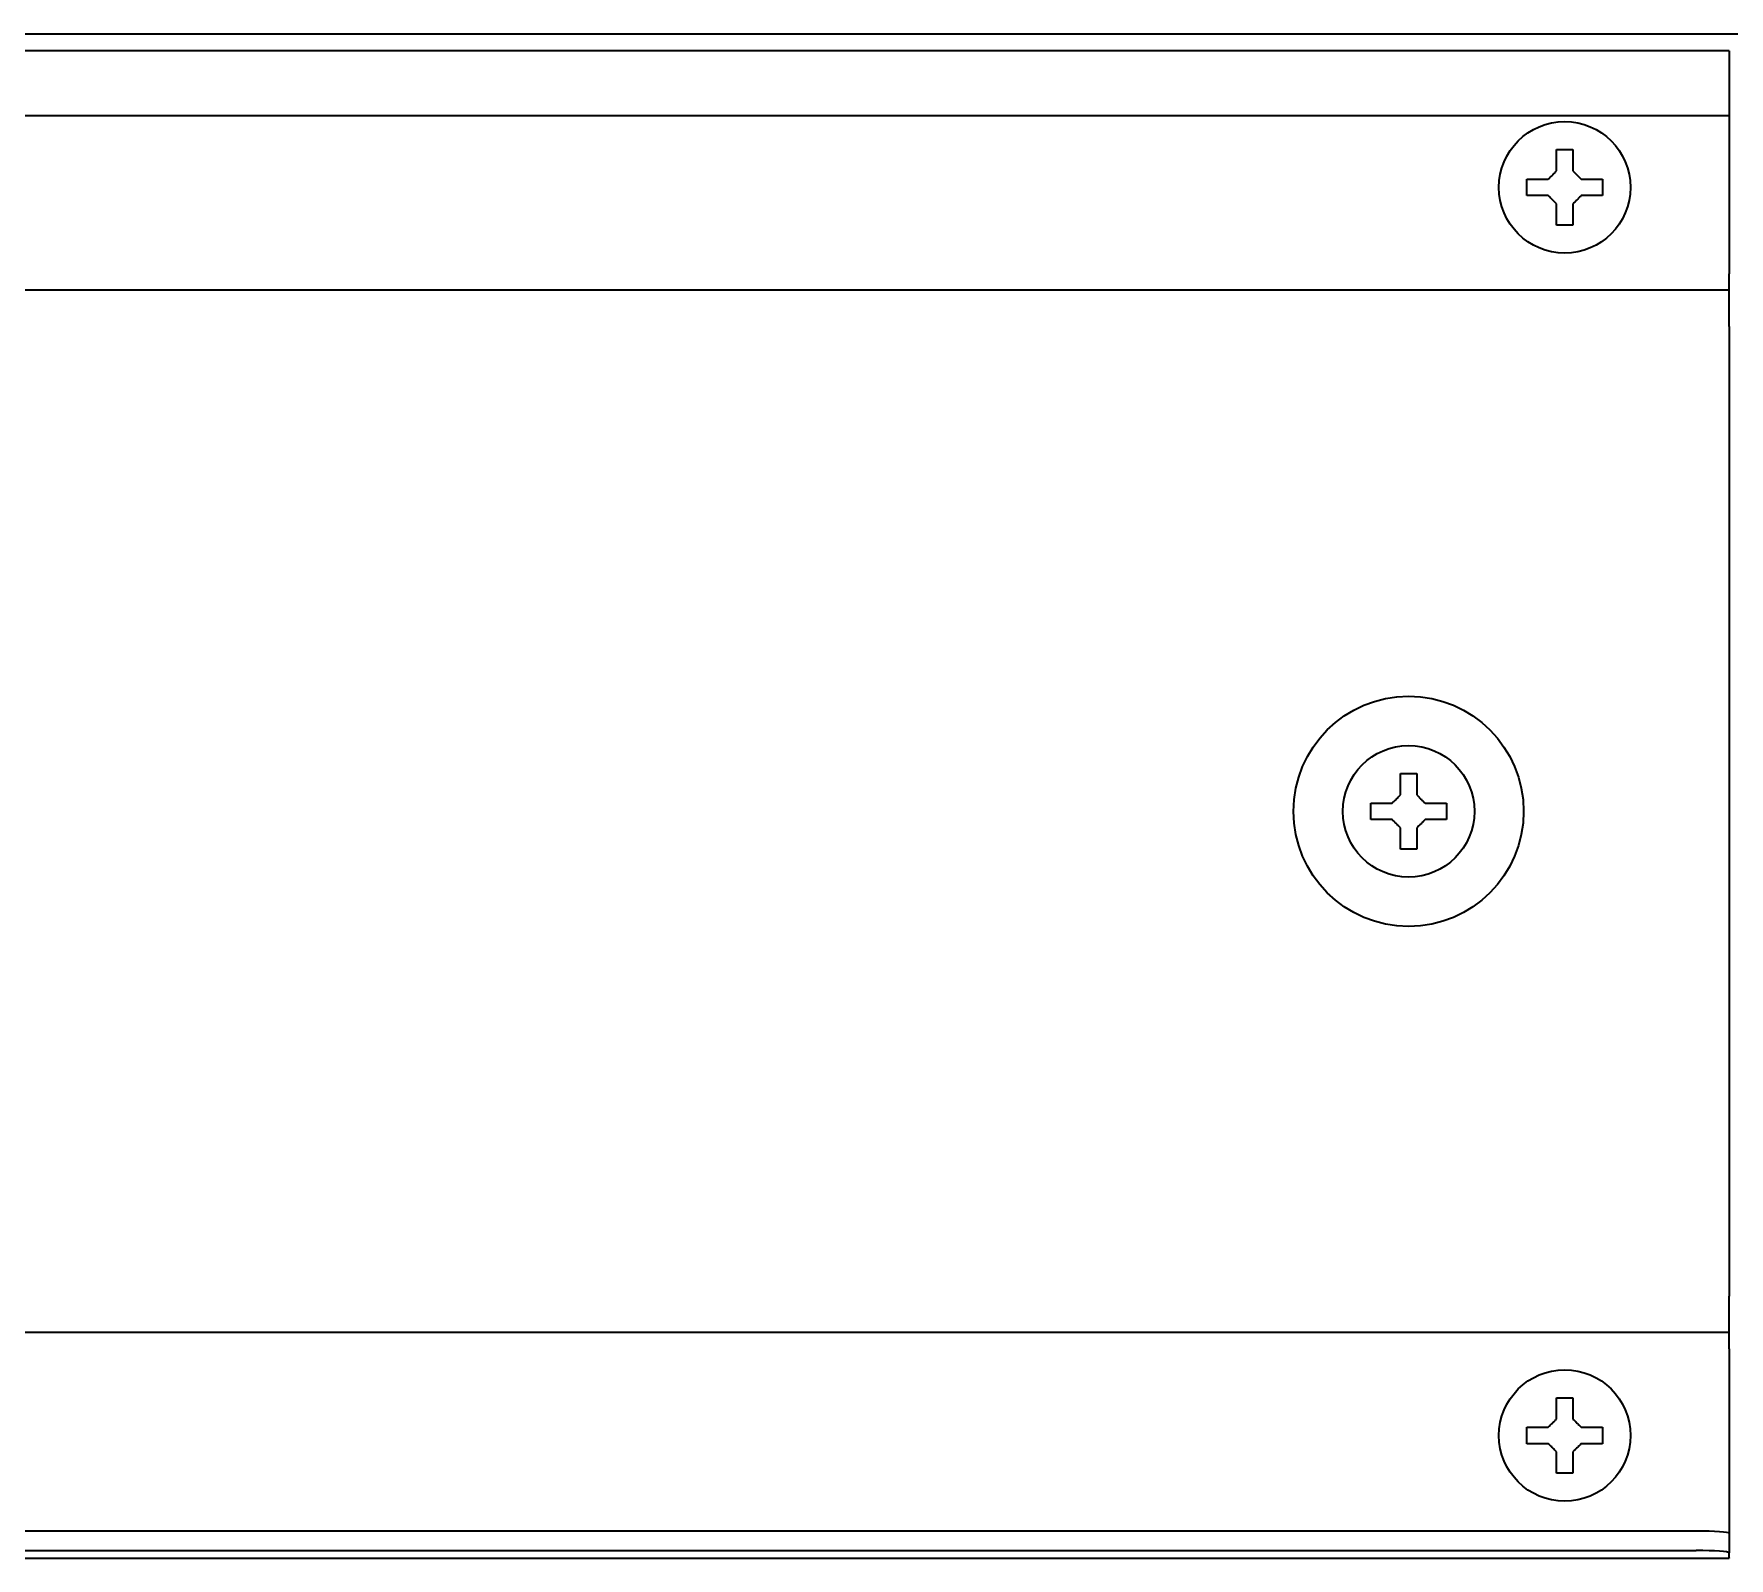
# Model space of a CAD drawing. Header units: inches. Extents: x 90 to 4162, y -443 to 3471.
# Drawn here: x 2831.2 to 2934.4, y 3208.6 to 3301.3 of the extents above; entities that cross this region are included whole.
import ezdxf

# ---------------------------------------------------------------- set-up
doc = ezdxf.new("R2010")
doc.units = ezdxf.units.IN
doc.layers.add('1', color=7, linetype='Continuous', true_color=0xffffff)

msp = doc.modelspace()

# ---------------------------------------------------------------- linework, layer by layer
at = {"layer": '1', "color": 7, "linetype": 'Continuous', "lineweight": 35}
for p, q in [((2311.39, 3301.28), (2940.39, 3301.28)), ((2934.39, 3300.25), (2317.39, 3300.25)), ((2934.39, 3300.25), (2934.39, 3300.03)), ((2934.39, 3300.03), (2934.39, 3296.49)), ((2317.39, 3296.31), (2934.39, 3296.31)), ((2934.39, 3296.49), (2934.39, 3296.31)), ((2934.39, 3296.31), (2934.39, 3286.68)), ((2922.09, 3291.94), (2922.09, 3292.44)), ((2922.09, 3291.44), (2922.09, 3291.94)), ((2926.69, 3292.44), (2926.69, 3291.94)), ((2926.69, 3291.94), (2926.69, 3291.44)), ((2934.39, 3285.68), (2934.39, 3286.68)), ((2934.39, 3285.68), (2317.39, 3285.68)), ((2934.39, 3283.48), (2934.39, 3285.68)), ((2934.39, 3283.48), (2934.39, 3224.48)), ((2912.59, 3253.98), (2912.59, 3254.48)), ((2917.19, 3254.48), (2917.19, 3253.98)), ((2912.59, 3253.48), (2912.59, 3253.98)), ((2917.19, 3253.98), (2917.19, 3253.48)), ((2934.39, 3222.28), (2934.39, 3224.48)), ((2934.39, 3222.28), (2317.39, 3222.28)), ((2934.39, 3221.28), (2934.39, 3222.28)), ((2934.39, 3221.28), (2934.39, 3210.75)), ((2922.09, 3216.01), (2922.09, 3216.51)), ((2926.69, 3216.51), (2926.69, 3216.01)), ((2922.09, 3215.51), (2922.09, 3216.01)), ((2926.69, 3216.01), (2926.69, 3215.51)), ((2319.39, 3210.2), (2932.39, 3210.2)), ((2934.39, 3210.75), (2934.39, 3210.06)), ((2934.39, 3210.06), (2934.39, 3208.87)), ((2319.39, 3209.01), (2932.39, 3209.01)), ((2317.39, 3208.55), (2934.39, 3208.55)), ((2934.39, 3208.56), (2934.39, 3208.87)), ((2934.39, 3208.56), (2934.39, 3208.55))]:
    msp.add_line(p, q, dxfattribs=at)
for centre, radius in [((2924.39, 3291.94), 4), ((2914.89, 3253.98), 7), ((2914.89, 3253.98), 4), ((2924.39, 3216.01), 4)]:
    msp.add_circle(centre, radius, dxfattribs=at)
for centre, major_axis, start_param, end_param in [((2932.39, 3210.06), (-2, 0), 3.141593, 4.712389), ((2932.39, 3208.87), (2, 0), 0, 1.570796)]:
    msp.add_ellipse(centre, major_axis=major_axis, ratio=0.069756, start_param=start_param, end_param=end_param, dxfattribs=at)
for points in [[(2923.89, 3292.94), (2923.89, 3292.99), (2923.89, 3293.1), (2923.89, 3293.26), (2923.89, 3293.42), (2923.89, 3293.58), (2923.89, 3293.73), (2923.89, 3293.89), (2923.89, 3294.05), (2923.89, 3294.17), (2923.89, 3294.24)], [(2923.89, 3294.24), (2924.06, 3294.24), (2924.39, 3294.24), (2924.72, 3294.24), (2924.89, 3294.24)], [(2923.39, 3292.44), (2923.41, 3292.46), (2923.46, 3292.51), (2923.53, 3292.58), (2923.61, 3292.65), (2923.68, 3292.72), (2923.75, 3292.8), (2923.82, 3292.87), (2923.87, 3292.91), (2923.89, 3292.94)], [(2924.89, 3292.94), (2924.92, 3292.91), (2924.97, 3292.86), (2925.04, 3292.79), (2925.11, 3292.72), (2925.18, 3292.65), (2925.25, 3292.58), (2925.32, 3292.51), (2925.37, 3292.46), (2925.39, 3292.44)], [(2923.39, 3291.44), (2923.34, 3291.44), (2923.23, 3291.44), (2923.07, 3291.44), (2922.91, 3291.44), (2922.75, 3291.44), (2922.6, 3291.44), (2922.44, 3291.44), (2922.28, 3291.44), (2922.15, 3291.44), (2922.09, 3291.44)], [(2923.89, 3290.94), (2923.86, 3290.96), (2923.81, 3291.02), (2923.74, 3291.09), (2923.67, 3291.16), (2923.6, 3291.23), (2923.53, 3291.3), (2923.46, 3291.37), (2923.41, 3291.42), (2923.39, 3291.44)], [(2925.39, 3291.44), (2925.37, 3291.42), (2925.32, 3291.37), (2925.25, 3291.3), (2925.18, 3291.22), (2925.11, 3291.15), (2925.03, 3291.08), (2924.96, 3291.01), (2924.91, 3290.96), (2924.89, 3290.94)], [(2925.39, 3292.44), (2925.45, 3292.44), (2925.55, 3292.44), (2925.71, 3292.44), (2925.87, 3292.44), (2926.03, 3292.44), (2926.18, 3292.44), (2926.34, 3292.44), (2926.5, 3292.44), (2926.63, 3292.44), (2926.69, 3292.44)], [(2924.89, 3290.94), (2924.89, 3290.88), (2924.89, 3290.78), (2924.89, 3290.61), (2924.89, 3290.46), (2924.89, 3290.3), (2924.89, 3290.15), (2924.89, 3289.99), (2924.89, 3289.83), (2924.89, 3289.7), (2924.89, 3289.64)], [(2924.89, 3289.64), (2924.72, 3289.64), (2924.39, 3289.64), (2924.06, 3289.64), (2923.89, 3289.64)], [(2914.39, 3254.98), (2914.39, 3255.03), (2914.39, 3255.14), (2914.39, 3255.3), (2914.39, 3255.46), (2914.39, 3255.61), (2914.39, 3255.77), (2914.39, 3255.92), (2914.39, 3256.09), (2914.39, 3256.21), (2914.39, 3256.28)], [(2914.39, 3256.28), (2914.56, 3256.28), (2914.89, 3256.28), (2915.22, 3256.28), (2915.39, 3256.28)], [(2913.89, 3254.48), (2913.91, 3254.5), (2913.96, 3254.55), (2914.03, 3254.62), (2914.11, 3254.69), (2914.18, 3254.76), (2914.25, 3254.83), (2914.32, 3254.9), (2914.37, 3254.95), (2914.39, 3254.98)], [(2915.39, 3254.98), (2915.42, 3254.95), (2915.47, 3254.9), (2915.54, 3254.83), (2915.61, 3254.75), (2915.68, 3254.68), (2915.75, 3254.61), (2915.82, 3254.55), (2915.87, 3254.5), (2915.89, 3254.48)], [(2915.89, 3254.48), (2915.95, 3254.48), (2916.05, 3254.48), (2916.21, 3254.48), (2916.37, 3254.48), (2916.53, 3254.48), (2916.68, 3254.48), (2916.84, 3254.48), (2917, 3254.48), (2917.13, 3254.48), (2917.19, 3254.48)], [(2913.89, 3253.48), (2913.84, 3253.48), (2913.73, 3253.48), (2913.57, 3253.48), (2913.41, 3253.48), (2913.25, 3253.48), (2913.1, 3253.48), (2912.94, 3253.48), (2912.78, 3253.48), (2912.65, 3253.48), (2912.59, 3253.48)], [(2914.39, 3252.98), (2914.36, 3253), (2914.31, 3253.05), (2914.24, 3253.13), (2914.17, 3253.2), (2914.1, 3253.27), (2914.03, 3253.34), (2913.96, 3253.41), (2913.91, 3253.45), (2913.89, 3253.48)], [(2915.89, 3253.48), (2915.87, 3253.45), (2915.82, 3253.41), (2915.75, 3253.33), (2915.68, 3253.26), (2915.61, 3253.19), (2915.53, 3253.12), (2915.46, 3253.05), (2915.41, 3253), (2915.39, 3252.98)], [(2915.39, 3252.98), (2915.39, 3252.92), (2915.39, 3252.81), (2915.39, 3252.65), (2915.39, 3252.49), (2915.39, 3252.34), (2915.39, 3252.19), (2915.39, 3252.03), (2915.39, 3251.86), (2915.39, 3251.74), (2915.39, 3251.68)], [(2915.39, 3251.68), (2915.22, 3251.68), (2914.89, 3251.68), (2914.56, 3251.68), (2914.39, 3251.68)], [(2923.89, 3217.01), (2923.89, 3217.07), (2923.89, 3217.18), (2923.89, 3217.34), (2923.89, 3217.5), (2923.89, 3217.65), (2923.89, 3217.8), (2923.89, 3217.96), (2923.89, 3218.13), (2923.89, 3218.25), (2923.89, 3218.31)], [(2923.89, 3218.31), (2924.06, 3218.31), (2924.39, 3218.31), (2924.72, 3218.31), (2924.89, 3218.31)], [(2923.39, 3216.51), (2923.41, 3216.54), (2923.46, 3216.59), (2923.53, 3216.66), (2923.61, 3216.73), (2923.68, 3216.8), (2923.75, 3216.87), (2923.82, 3216.94), (2923.87, 3216.99), (2923.89, 3217.01)], [(2924.89, 3217.01), (2924.92, 3216.99), (2924.97, 3216.94), (2925.04, 3216.86), (2925.11, 3216.79), (2925.18, 3216.72), (2925.25, 3216.65), (2925.32, 3216.58), (2925.37, 3216.54), (2925.39, 3216.51)], [(2925.39, 3216.51), (2925.45, 3216.51), (2925.55, 3216.51), (2925.71, 3216.51), (2925.87, 3216.51), (2926.03, 3216.51), (2926.18, 3216.51), (2926.34, 3216.51), (2926.5, 3216.51), (2926.63, 3216.51), (2926.69, 3216.51)], [(2923.39, 3215.51), (2923.34, 3215.51), (2923.23, 3215.51), (2923.07, 3215.51), (2922.91, 3215.51), (2922.75, 3215.51), (2922.6, 3215.51), (2922.44, 3215.51), (2922.28, 3215.51), (2922.15, 3215.51), (2922.09, 3215.51)], [(2923.89, 3215.01), (2923.86, 3215.04), (2923.81, 3215.09), (2923.74, 3215.17), (2923.67, 3215.24), (2923.6, 3215.31), (2923.53, 3215.38), (2923.46, 3215.44), (2923.41, 3215.49), (2923.39, 3215.51)], [(2925.39, 3215.51), (2925.37, 3215.49), (2925.32, 3215.44), (2925.25, 3215.37), (2925.18, 3215.3), (2925.11, 3215.23), (2925.03, 3215.16), (2924.96, 3215.09), (2924.91, 3215.04), (2924.89, 3215.01)], [(2924.89, 3215.01), (2924.89, 3214.96), (2924.89, 3214.85), (2924.89, 3214.69), (2924.89, 3214.53), (2924.89, 3214.38), (2924.89, 3214.22), (2924.89, 3214.07), (2924.89, 3213.9), (2924.89, 3213.78), (2924.89, 3213.71)], [(2924.89, 3213.71), (2924.72, 3213.71), (2924.39, 3213.71), (2924.06, 3213.71), (2923.89, 3213.71)]]:
    msp.add_open_spline(points, degree=3, dxfattribs=at)
for points in [[(2924.89, 3294.24), (2924.89, 3294.04), (2924.89, 3293.83), (2924.89, 3293.5), (2924.89, 3293.39), (2924.89, 3293.17), (2924.89, 3293.05), (2924.89, 3292.94)], [(2922.09, 3292.44), (2922.29, 3292.44), (2922.5, 3292.44), (2922.83, 3292.44), (2922.94, 3292.44), (2923.16, 3292.44), (2923.28, 3292.44), (2923.39, 3292.44)], [(2926.69, 3291.44), (2926.49, 3291.44), (2926.28, 3291.44), (2925.95, 3291.44), (2925.84, 3291.44), (2925.62, 3291.44), (2925.51, 3291.44), (2925.39, 3291.44)], [(2923.89, 3289.64), (2923.89, 3289.84), (2923.89, 3290.05), (2923.89, 3290.38), (2923.89, 3290.49), (2923.89, 3290.71), (2923.89, 3290.82), (2923.89, 3290.94)], [(2915.39, 3256.28), (2915.39, 3256.07), (2915.39, 3255.86), (2915.39, 3255.54), (2915.39, 3255.43), (2915.39, 3255.21), (2915.39, 3255.09), (2915.39, 3254.98)], [(2912.59, 3254.48), (2912.79, 3254.48), (2913, 3254.48), (2913.33, 3254.48), (2913.44, 3254.48), (2913.66, 3254.48), (2913.78, 3254.48), (2913.89, 3254.48)], [(2917.19, 3253.48), (2916.99, 3253.48), (2916.78, 3253.48), (2916.45, 3253.48), (2916.34, 3253.48), (2916.12, 3253.48), (2916.01, 3253.48), (2915.89, 3253.48)], [(2914.39, 3251.68), (2914.39, 3251.88), (2914.39, 3252.09), (2914.39, 3252.41), (2914.39, 3252.52), (2914.39, 3252.75), (2914.39, 3252.86), (2914.39, 3252.98)], [(2924.89, 3218.31), (2924.89, 3218.11), (2924.89, 3217.9), (2924.89, 3217.58), (2924.89, 3217.47), (2924.89, 3217.24), (2924.89, 3217.13), (2924.89, 3217.01)], [(2922.09, 3216.51), (2922.29, 3216.51), (2922.5, 3216.51), (2922.83, 3216.51), (2922.94, 3216.51), (2923.16, 3216.51), (2923.28, 3216.51), (2923.39, 3216.51)], [(2926.69, 3215.51), (2926.49, 3215.51), (2926.28, 3215.51), (2925.95, 3215.51), (2925.84, 3215.51), (2925.62, 3215.51), (2925.51, 3215.51), (2925.39, 3215.51)], [(2923.89, 3213.71), (2923.89, 3213.92), (2923.89, 3214.13), (2923.89, 3214.45), (2923.89, 3214.56), (2923.89, 3214.79), (2923.89, 3214.9), (2923.89, 3215.01)]]:
    msp.add_open_spline(points, degree=3, knots=[0, 0, 0, 0, 0.5, 0.5, 0.75, 0.75, 1, 1, 1, 1], dxfattribs=at)

doc.saveas('drawing.dxf')
